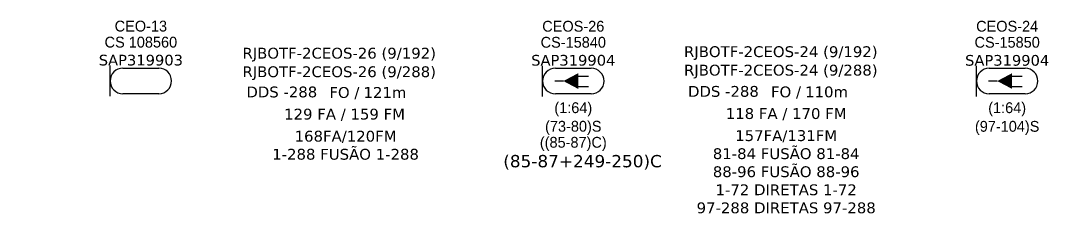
# Model space of a CAD drawing. Header units: millimetres. Extents: x 1115 to 3795, y 123 to 560.
# Drawn here: x 1394.5 to 1536.7, y 524 to 550.7 of the extents above; entities that cross this region are included whole.
import ezdxf
from ezdxf.enums import TextEntityAlignment as Align

# ---------------------------------------------------------------- set-up
doc = ezdxf.new("R2010")
doc.units = ezdxf.units.MM
doc.header["$LTSCALE"] = 0.1
doc.header["$MEASUREMENT"] = 0
for name, color, linetype in [('CD a instalar', 1, 'Continuous'), ('CEO', 1, 'Continuous'), ('CEOS', 1, 'Continuous')]:
    doc.layers.add(name, color=color, linetype=linetype)
doc.layers.add('Texto_Cabos', color=1, linetype='Continuous', lineweight=20)
doc.styles.add('siredit', font='verdana.ttf')
doc.styles.add('Style-font000', font='font000.shx')

# ---------------------------------------------------------------- blocks, each defined once
blk = doc.blocks.new('ceos')
at = {"layer": 'CEOS', "color": 0}
for p, q in [((1.77, 1.77), (6.73, 1.77)), ((6.73, -1.77), (1.77, -1.77))]:
    blk.add_line(p, q, dxfattribs=at)
for points in [[(0, -2.13), (0, 2.13)], [(2.88, 0), (1.69, 0)], [(4.84, 0.7), (6.34, 0.7)], [(4.84, -0.77), (6.34, -0.77)]]:
    blk.add_lwpolyline(points, dxfattribs=at)
blk.add_lwpolyline([(2.88, 0, 0, 2.18, 0), (4.93, 0, 2.18, 2.18, 0)], format="xyseb", dxfattribs=at)
for centre, start, end in [((1.77, 0), 90, 270), ((6.73, 0), 270, 90)]:
    blk.add_arc(centre, 1.77, start, end, dxfattribs=at)
at = {"layer": 'CEOS', "color": 0, "style": 'siredit', "flags": 1}
for tag, height, p in [('ID', 0.887, (4.25, 9.07)), ('COORX', 0.739, (4.25, -1.77)), ('COORY', 0.739, (4.25, -1.77))]:
    blk.add_attdef(tag, text='', height=height, dxfattribs=at).set_placement(p, align=Align.MIDDLE_CENTER)
at = {"layer": 'CEOS', "color": 0}
for tag, height, style, p in [('NOME?', 1.5, 'Style-font000', (4.25, 7.59)), ('LOCAL?', 1.5, 'Style-font000', (4.25, 5.37)), ('TIPO?', 1.48, 'siredit', (4.25, 2.88))]:
    blk.add_attdef(tag, text='', height=height, dxfattribs=dict(at, style=style)).set_placement(p, align=Align.MIDDLE_CENTER)
at = {"layer": 'CEOS', "color": 0, "style": 'Style-font000'}
for tag, p in [('RACIO_SPLITAGEM', (4.25, -2.94)), ('FIBRAS_FUSIONADAS', (4.25, -5.51)), ('FIBRAS_RESERVA', (4.25, -7.73))]:
    blk.add_attdef(tag, text='', height=1.5, dxfattribs=at).set_placement(p, align=Align.TOP_CENTER)
blk = doc.blocks.new('ceo')
at = {"layer": 'CEO', "color": 0}
for p, q in [((1.77, 1.77), (6.73, 1.77)), ((6.73, -1.77), (1.77, -1.77))]:
    blk.add_line(p, q, dxfattribs=at)
blk.add_lwpolyline([(0, -2.13), (0, 2.13)], dxfattribs=at)
for centre, start, end in [((1.77, 0), 90, 270), ((6.73, 0), 270, 90)]:
    blk.add_arc(centre, 1.77, start, end, dxfattribs=at)
at = {"layer": 'CEO', "color": 0, "style": 'siredit', "flags": 1}
for tag, height, p in [('ID', 0.887, (4.25, 9.07)), ('COORX', 0.739, (4.25, -1.77)), ('COORY', 0.739, (4.25, -1.77))]:
    blk.add_attdef(tag, text='', height=height, dxfattribs=at).set_placement(p, align=Align.MIDDLE_CENTER)
at = {"layer": 'CEO', "color": 0}
for tag, height, style, p in [('NOME?', 1.5, 'Style-font000', (4.25, 7.59)), ('LOCAL?', 1.5, 'Style-font000', (4.25, 5.37)), ('TIPO?', 1.48, 'siredit', (4.25, 2.88))]:
    blk.add_attdef(tag, text='', height=height, dxfattribs=dict(at, style=style)).set_placement(p, align=Align.MIDDLE_CENTER)
at = {"layer": 'CEO', "color": 0, "style": 'Style-font000', "flags": 1}
blk.add_attdef('FIBRAS_RESERVA', text='', height=1.5, dxfattribs=at).set_placement((4.25, -2.94), align=Align.TOP_CENTER)

msp = doc.modelspace()

# ---------------------------------------------------------------- linework, layer by layer
at = {"layer": 'CD a instalar', "color": 0, "linetype": 'ByBlock', "const_width": 0.02}
for points in [[(1355.43, 542.37), (1406.93, 542.37)], [(1415.43, 542.35), (1466.73, 542.35)], [(1475.23, 542.35), (1526.73, 542.35)]]:
    msp.add_lwpolyline(points, dxfattribs=at)

# ---------------------------------------------------------------- block references
at = {"layer": 'CEO', "color": 0}
msp.add_blockref('ceo', (1406.93, 542.37), dxfattribs=at).add_auto_attribs({'NOME?': 'CEO-13', 'LOCAL?': 'CS 108560', 'TIPO?': 'SAP319903'})
at = {"layer": 'CEOS', "color": 5, "linetype": 'Continuous'}
msp.add_blockref('ceos', (1466.73, 542.35), dxfattribs=at).add_auto_attribs({'NOME?': 'CEOS-26', 'LOCAL?': 'CS-15840', 'TIPO?': 'SAP319904', 'RACIO_SPLITAGEM': '(1:64)', 'FIBRAS_FUSIONADAS': '(73-80)S', 'FIBRAS_RESERVA': '((85-87)C)'})
at = {"layer": 'CEOS', "color": 0}
ref = msp.add_blockref('ceos', (1526.73, 542.35), dxfattribs=at)
ref.add_attrib('NOME?', 'CEOS-24', dxfattribs={"color": 0, "height": 1.499, "style": 'Style-font000'}).set_placement((1530.98, 549.94), align=Align.MIDDLE_CENTER)
ref.add_attrib('LOCAL?', 'CS-15850', dxfattribs={"color": 0, "height": 1.499, "style": 'Style-font000'}).set_placement((1530.98, 547.72), align=Align.MIDDLE_CENTER)
ref.add_attrib('TIPO?', 'SAP319904', dxfattribs={"color": 0, "height": 1.478, "style": 'siredit'}).set_placement((1530.98, 545.22), align=Align.MIDDLE_CENTER)
ref.add_attrib('RACIO_SPLITAGEM', '(1:64)', dxfattribs={"color": 0, "height": 1.499, "style": 'Style-font000'}).set_placement((1530.98, 539.41), align=Align.TOP_CENTER)
ref.add_attrib('FIBRAS_FUSIONADAS', '(97-104)S', dxfattribs={"color": 0, "height": 1.499, "style": 'Style-font000'}).set_placement((1530.98, 536.83), align=Align.TOP_CENTER)

# ---------------------------------------------------------------- texts
at = {"layer": 'Texto_Cabos', "color": 0, "linetype": 'Continuous', "style": 'siredit'}
for s, p in [('RJBOTF-2CEOS-26 (9/192)', (1425.22, 545.46)), ('RJBOTF-2CEOS-24 (9/192)', (1486.29, 545.67)), ('RJBOTF-2CEOS-26 (9/288)', (1425.22, 542.89)), ('RJBOTF-2CEOS-24 (9/288)', (1486.29, 543.11))]:
    msp.add_text(s, height=1.5, dxfattribs=at).set_placement(p)
for p in [(1435.57, 540.84), (1496.64, 540.92)]:
    msp.add_text('DDS -288', height=1.5, dxfattribs=at).set_placement(p, align=Align.MIDDLE_RIGHT)
at = {"layer": 'Texto_Cabos', "color": 0, "style": 'siredit'}
for p in [(1502.47, 540.85), (1441.4, 540.77)]:
    msp.add_text('FO /', height=1.5, dxfattribs=at).set_placement(p, align=Align.MIDDLE_RIGHT)
at = {"layer": 'Texto_Cabos', "color": 0, "linetype": 'Continuous', "style": 'siredit'}
for s, p in [('110m', (1503.04, 540.85)), ('121m', (1441.97, 540.77))]:
    msp.add_text(s, height=1.5, dxfattribs=at).set_placement(p, align=Align.MIDDLE_LEFT)
for s, p in [('129 FA / 159 FM', (1439.35, 537.77)), ('118 FA / 170 FM', (1500.42, 537.85))]:
    msp.add_text(s, height=1.5, dxfattribs=at).set_placement(p, align=Align.MIDDLE_CENTER)
at = {"layer": 'Texto_Cabos', "color": 1, "linetype": 'Continuous', "style": 'siredit'}
msp.add_text('(85-87+249-250)C', height=1.7, dxfattribs=at).set_placement((1461.3, 530.41))
at = {"layer": 'Texto_Cabos', "color": 0, "char_height": 1.5, "attachment_point": 5, "style": 'siredit'}
for s, insert in [('168FA/120FM\\P{\\C0;1-288 FUSÃO 1-288}', (1439.49, 533.45)), ('157FA/131FM\\P81-84 FUSÃO 81-84\\P88-96 FUSÃO 88-96\\P1-72 DIRETAS 1-72\\P97-288 DIRETAS 97-288', (1500.42, 529.78))]:
    msp.add_mtext(s, dxfattribs=dict(at, insert=insert))

doc.saveas('drawing.dxf')
